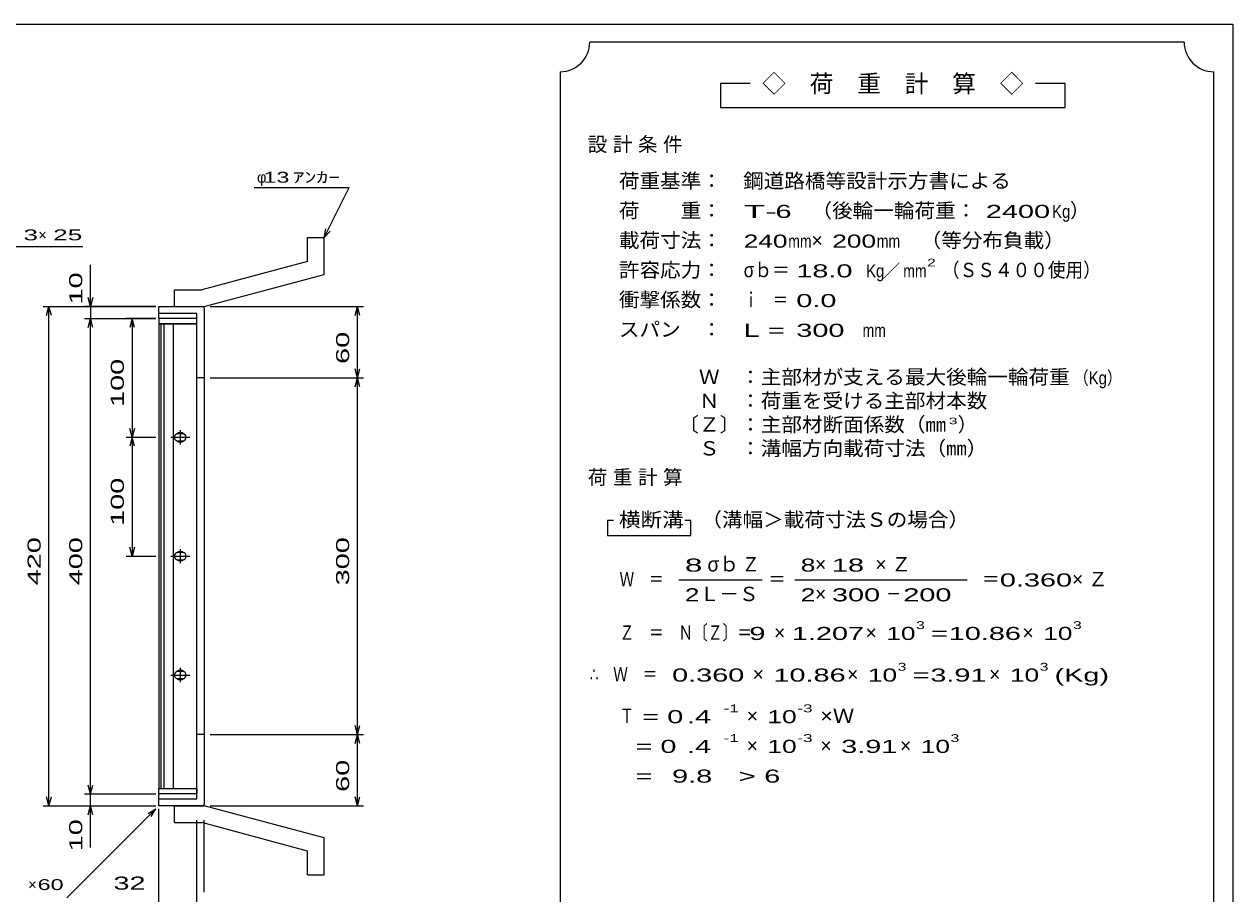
# Model space of a CAD drawing. Units: millimetres, scale not verified. Extents: x -910 to 866, y -641 to 527.
# Drawn here: x -151 to 866, y -205 to 527 of the extents above; entities that cross this region are included whole.
import ezdxf
from ezdxf.enums import TextEntityAlignment as Align

# ---------------------------------------------------------------- set-up
doc = ezdxf.new("R2010")
doc.units = ezdxf.units.MM
doc.header["$LTSCALE"] = 5
for name, color, linetype, lineweight in [('0_2', 150, 'Continuous', 25), ('22', 2, 'Continuous', 25), ('49', 3, 'Continuous', 25)]:
    doc.layers.add(name, color=color, linetype=linetype, lineweight=lineweight)
doc.styles.add('ベクトル', font='')
doc.styles.get('ベクトル').set_extended_font_data('ベクトル')

msp = doc.modelspace()

# ---------------------------------------------------------------- linework, layer by layer
at = {"layer": '0_2'}
for p, q in [((-864.5, 526.75), (865.5, 526.75)), ((865.5, 526.75), (865.5, -573.25))]:
    msp.add_line(p, q, dxfattribs=at)
at = {"layer": '22', "color": 4}
for p, q in [((824.5, 511.75), (324.5, 511.75)), ((299.5, 486.75), (299.5, -288.25)), ((849.5, -288.25), (849.5, 486.75)), ((459.5, 476.75), (434.5, 476.75)), ((434.5, 476.75), (434.5, 456.75)), ((724.5, 476.75), (699.5, 476.75)), ((724.5, 456.75), (724.5, 476.75)), ((434.5, 456.75), (724.5, 456.75)), ((344.5, 109.25), (339.5, 109.25)), ((339.5, 109.25), (339.5, 96.75)), ((409.5, 109.25), (404.5, 109.25)), ((409.5, 96.75), (409.5, 109.25)), ((339.5, 96.75), (409.5, 96.75)), ((399.5, 59.25), (469.5, 59.25)), ((497, 59.25), (642, 59.25))]:
    msp.add_line(p, q, dxfattribs=at)
for centre, start, end in [((299.5, 511.75), 270, 0), ((849.5, 511.75), 180, 270)]:
    msp.add_arc(centre, 25, start, end, dxfattribs=at)
at = {"layer": '49', "color": 4}
for p, q in [((42, 389.25), (122, 389.25)), ((101, 347.25), (122, 389.25)), ((101, 347.25), (102.5, 354.55)), ((101, 347.25), (106, 352.75)), ((-217, 339.75), (-102, 339.75)), ((-95.5, 289.25), (-95.5, 324.25)), ((-95.5, 289.25), (-97.5, 296.75)), ((-93.5, 296.75), (-95.5, 289.25)), ((-135.5, 289.25), (-40.5, 289.25)), ((-132.5, 281.75), (-130.5, 289.25)), ((-128.5, 281.75), (-130.5, 289.25)), ((-130.5, -130.75), (-130.5, 289.25)), ((-40.5, 289.25), (-100.5, 289.25)), ((-95.5, 289.25), (-95.5, 279.25)), ((5, 289.25), (134, 289.25)), ((127, 281.75), (129, 289.25)), ((131, 281.75), (129, 289.25)), ((129, 229.25), (129, 289.25)), ((-100.5, 279.25), (-40.5, 279.25)), ((-97.5, 271.75), (-95.5, 279.25)), ((-93.5, 271.75), (-95.5, 279.25)), ((-95.5, -120.75), (-95.5, 279.25)), ((-40.5, 279.25), (-65.5, 279.25)), ((-60.5, 279.25), (-62.5, 271.75)), ((-58.5, 271.75), (-60.5, 279.25)), ((-60.5, 279.25), (-60.5, 179.25)), ((129, 229.25), (127, 236.75)), ((129, 229.25), (131, 236.75)), ((5, 229.25), (134, 229.25)), ((127, 221.75), (129, 229.25)), ((131, 221.75), (129, 229.25)), ((129, -70.75), (129, 229.25)), ((-60.5, 179.25), (-62.5, 186.75)), ((-58.5, 186.75), (-60.5, 179.25)), ((-65.5, 179.25), (-40.5, 179.25)), ((-60.5, 179.25), (-62.5, 171.75)), ((-58.5, 171.75), (-60.5, 179.25)), ((-60.5, 179.25), (-60.5, 79.25)), ((-60.5, 79.25), (-62.5, 86.75)), ((-58.5, 86.75), (-60.5, 79.25)), ((-65.5, 79.25), (-40.5, 79.25)), ((5, -70.75), (134, -70.75)), ((129, -70.75), (127, -63.25)), ((127, -78.25), (129, -70.75)), ((129, -70.75), (131, -63.25)), ((131, -78.25), (129, -70.75)), ((129, -130.75), (129, -70.75)), ((-100.5, -120.75), (-40.5, -120.75)), ((-95.5, -120.75), (-97.5, -113.25)), ((-95.5, -120.75), (-93.5, -113.25)), ((-95.5, -130.75), (-95.5, -120.75)), ((-135.5, -130.75), (-40.5, -130.75)), ((-130.5, -130.75), (-132.5, -123.25)), ((-130.5, -130.75), (-128.5, -123.25)), ((-100.5, -130.75), (-40.5, -130.75)), ((-97.5, -138.25), (-95.5, -130.75)), ((-93.5, -138.25), (-95.5, -130.75)), ((-95.5, -165.75), (-95.5, -130.75)), ((5, -130.75), (134, -130.75)), ((129, -130.75), (127, -123.25)), ((129, -130.75), (131, -123.25)), ((-115.5, -208.25), (-40.5, -133.25)), ((-47, -137.25), (-40.5, -133.25)), ((-44.5, -139.75), (-40.5, -133.25)), ((-38, -213.25), (-38, -133.25)), ((-38, -248.25), (-38, -133.25)), ((-6, -213.25), (-6, -142.75)), ((0, -203.25), (0, -142.75))]:
    msp.add_line(p, q, dxfattribs=at)
at = {"layer": '49', "color": 6}
for p, q in [((87, 347.25), (101, 347.25)), ((87, 327.25), (87, 347.25)), ((101, 316.25), (101, 347.25)), ((87, 327.25), (-2, 303.25)), ((0, 289.25), (101, 316.25)), ((-25, 303.25), (-2, 303.25)), ((-25, 289.25), (-25, 303.25)), ((-38, 279.25), (-38, 289.25)), ((-38, 289.25), (-1, 289.25)), ((-25, 289.25), (0, 289.25)), ((-1, 289.25), (0, 288.25)), ((0, 288.25), (0, -129.75)), ((-6, 283.25), (-38, 283.25)), ((-6, -124.75), (-6, 283.25)), ((0, 229.25), (-6, 229.25)), ((0, -70.75), (-6, -70.75)), ((-38, -130.75), (-38, -120.75)), ((-38, -124.75), (-6, -124.75)), ((-1, -130.75), (-38, -130.75)), ((-25, -130.75), (0, -130.75)), ((-25, -144.75), (-25, -130.75)), ((0, -129.75), (-1, -130.75)), ((101, -157.75), (0, -130.75)), ((-25, -144.75), (-2, -144.75)), ((87, -168.75), (-2, -144.75)), ((101, -188.75), (101, -157.75)), ((87, -188.75), (87, -168.75)), ((87, -188.75), (101, -188.75))]:
    msp.add_line(p, q, dxfattribs=at)
at = {"layer": '49'}
for p, q in [((-6, 279.25), (-38, 279.25)), ((-38, 279.25), (-38, 274.75)), ((-38, 274.75), (-6, 274.75)), ((-38, 274.75), (-38, -116.25)), ((-6, 274.75), (-38, 274.75)), ((-36.5, 274.75), (-36.5, -116.25)), ((-33.5, -116.25), (-33.5, 274.75)), ((-26, 274.75), (-26, -116.25)), ((-6, 274.75), (-6, 279.25)), ((-6, -116.25), (-6, 274.75)), ((-20, 185.25), (-20, 173.25)), ((-28, 179.25), (-12, 179.25)), ((-18, 182.25), (-22, 182.25)), ((-22, 176.25), (-18, 176.25)), ((-18, 82.25), (-22, 82.25)), ((-20, 85.25), (-20, 73.25)), ((-28, 79.25), (-12, 79.25)), ((-22, 76.25), (-18, 76.25)), ((-18, -17.75), (-22, -17.75)), ((-20, -14.75), (-20, -26.75)), ((-28, -20.75), (-12, -20.75)), ((-22, -23.75), (-18, -23.75)), ((-38, -116.25), (-6, -116.25)), ((-38, -120.75), (-38, -116.25)), ((-38, -116.25), (-6, -116.25)), ((-6, -120.75), (-38, -120.75)), ((-6, -116.25), (-6, -120.75))]:
    msp.add_line(p, q, dxfattribs=at)
for centre, radius, start, end in [((-20, 179.25), 4, 46.6, 133.4), ((-22, 179.25), 3, 90, 270), ((-20, 179.25), 4, 226.6, 313.4), ((-18, 179.25), 3, 270, 90), ((-22, 79.25), 3, 90, 270), ((-20, 79.25), 4, 46.6, 133.4), ((-18, 79.25), 3, 270, 90), ((-20, 79.25), 4, 226.6, 313.4), ((-22, -20.75), 3, 90, 270), ((-20, -20.75), 4, 46.6, 133.4), ((-18, -20.75), 3, 270, 90), ((-20, -20.75), 4, 226.6, 313.4)]:
    msp.add_arc(centre, radius, start, end, dxfattribs=at)

# ---------------------------------------------------------------- texts
at = {"layer": '22', "style": 'ベクトル'}
for s, height, p in [('◇\u3000荷\u3000重\u3000計\u3000算\u3000◇', 14.66, (469.5, 476.75)), ('）', 12.1, (728.5, 370)), ('×', 12.1, (511, 345)), ('／', 11, (570.75, 319.25)), ('）', 12.1, (634, 190)), ('σｂ', 12.1, (423.5, 72.5)), ('×', 12.1, (514, 72.5)), ('Ｌ－Ｓ', 12.1, (417, 47.5)), ('×', 12.1, (514, 47.5)), ('×', 12.1, (479.5, 15)), ('×', 12.1, (556.5, 15)), ('×', 12.1, (688.5, 15)), ('×', 12.1, (461.5, -20)), ('×', 12.1, (541, -20)), ('×', 12.1, (660.5, -20)), ('×', 12.1, (456.5, -55)), ('×', 12.1, (456.5, -80)), ('×', 12.1, (518.5, -80)), ('×', 12.1, (585.5, -80))]:
    msp.add_text(s, height=height, dxfattribs=at).set_placement(p, align=Align.MIDDLE_LEFT)
for s, height, width, p in [('荷重基準：\u3000', 12.1, 1.05, (349, 395)), ('鋼道路橋等設計示方書による', 12.1, 1.05, (453.5, 395)), ('荷\u3000\u3000重：\u3000', 12.1, 1.05, (349, 370)), ('（後輪一輪荷重：', 12.1, 1.05, (511, 370)), ('T-', 11, 2, (454, 369.25)), (' 6 ', 11, 1.65, (474, 369.25)), (' 2400', 11, 1.65, (651, 369.25)), ('Kg', 11, 0.85, (713.5, 369.25)), ('載荷寸法：\u3000', 12.1, 1.05, (349, 345)), ('240', 11, 1.5, (454, 344.25)), ('mm', 11, 0.8, (491.5, 344.25)), ('200', 11, 1.5, (528.5, 344.25)), ('mm', 11, 0.8, (566, 344.25)), ('\u3000（等分布負載）', 12.1, 1.05, (585.5, 345)), ('許容応力：\u3000', 12.1, 1.05, (349, 320)), ('σｂ＝', 12.1, 0.9, (454, 320)), ('2', 6.598, 1.5, (608.25, 326.25)), ('（ＳＳ４００使用）', 12.1, 0.9, (620.75, 320)), (' 18.0', 11, 1.65, (491.5, 319.25)), ('Kg', 11, 0.85, (557, 319.25)), ('mm', 11, 0.8, (588.25, 319.25)), ('衝撃係数：\u3000', 12.1, 1.05, (349, 295)), ('ｉ\u3000＝', 12.1, 0.75, (454, 295)), (' 0.0', 11, 1.65, (491.5, 294.25)), ('スパン\u3000：\u3000', 12.1, 1.05, (349, 270)), ('L =', 11, 1.65, (454, 269.25)), (' 300 ', 11, 1.65, (491.5, 269.25)), ('mm', 11, 0.8, (554, 269.25)), ('\u3000Ｗ\u3000：主部材が支える最大後輪一輪荷重', 12.1, 1.05, (399, 230)), ('（Kg）', 11, 0.85, (731.5, 229.25)), ('\u3000Ｎ\u3000：荷重を受ける主部材本数', 12.1, 1.05, (399, 210)), ('〔Ｚ〕：主部材断面係数（㎜', 12.1, 1.05, (399, 190)), ('3', 5.499, 1.8, (626.5, 193)), ('\u3000Ｓ\u3000：溝幅方向載荷寸法（㎜）', 12.1, 1.05, (399, 170)), ('横断溝', 12.1, 1.1, (349, 110)), ('\u3000（溝幅＞載荷寸法Ｓの場合）', 12.1, 1.05, (401, 110)), ('8', 11, 1.8, (404.5, 71.75)), ('Ｚ', 12.1, 0.9, (452.5, 72.5)), ('8', 11, 1.5, (502, 71.75)), (' 18 ', 11, 1.65, (521.5, 71.75)), ('Ｗ\u3000＝', 12.1, 0.75, (349.5, 60)), ('＝', 12.1, 0.9, (474.5, 60)), ('＝', 12.1, 0.9, (654.5, 60)), ('0.360', 11, 1.65, (669.5, 59.25)), ('2', 11, 1.5, (404.5, 46.75)), ('2', 11, 1.5, (502, 46.75)), (' 300 ', 11, 1.65, (521.5, 46.75)), (' 200 ', 11, 1.65, (581.5, 46.75)), ('－', 12.1, 0.75, (574, 47.5)), ('Ｚ\u3000＝\u3000Ｎ〔Ｚ〕＝', 12.1, 0.75, (349.5, 15)), ('3', 6.598, 1.5, (599, 21.25)), ('3', 6.598, 1.5, (731, 21.25)), (' 9 ', 11, 1.65, (452, 14.25)), ('1.207', 11, 1.65, (494.5, 14.25)), ('10', 11, 1.5, (574, 14.25)), ('=', 11, 1.7, (611.5, 14.25)), ('10.86', 11, 1.65, (626.5, 14.25)), ('10', 11, 1.5, (706, 14.25)), ('∴\u3000Ｗ\u3000＝', 12.1, 0.75, (324.5, -20)), (' 0.360', 11, 1.65, (387, -20.75)), ('10.86', 11, 1.65, (479, -20.75)), ('10', 11, 1.5, (558.5, -20.75)), ('3', 6.598, 1.5, (583.5, -13.75)), ('=', 11, 1.7, (596, -20.75)), ('3.91', 11, 1.65, (611, -20.75)), ('10', 11, 1.5, (678, -20.75)), ('3', 6.598, 1.5, (703, -13.75)), ('(Kg)', 11, 1.65, (715.5, -20.75)), ('Ｔ', 12.1, 0.75, (349.5, -55)), (' = 0', 11, 1.65, (362, -55.75)), (' .4 ', 11, 1.65, (399.5, -55.75)), ('-1', 6.598, 1.65, (437, -48.75)), ('10', 11, 1.5, (474, -55.75)), ('-3', 6.598, 1.65, (499, -48.75)), ('×Ｗ', 12.1, 1.1, (518.5, -55)), ('-1', 6.598, 1.65, (437, -73.75)), ('-3', 6.598, 1.65, (499, -73.75)), ('3', 6.598, 1.5, (628, -73.75)), ('  = 0', 11, 1.65, (349.5, -80.75)), (' .4 ', 11, 1.65, (399.5, -80.75)), ('10', 11, 1.5, (474, -80.75)), ('3.91', 11, 1.65, (536, -80.75)), ('10', 11, 1.5, (603, -80.75)), (' 9.8', 11, 1.65, (387, -105.75)), (' 6 ', 11, 1.65, (464.5, -105.75)), ('  =', 11, 1.65, (349.5, -105.75)), ('>', 11, 1.7, (449.5, -105.75))]:
    msp.add_text(s, height=height, dxfattribs=dict(at, width=width)).set_placement(p, align=Align.MIDDLE_LEFT)
at = {"layer": '22', "char_height": 12.1, "attachment_point": 4, "style": 'ベクトル'}
for s, insert in [('\\T1.28;設計条件', (322.75, 425)), ('\\T1.28;荷重計算', (322.75, 145)), ('\\T1.42;×Ｚ', (564.75, 72.5)), ('\\T1.42;×Ｚ', (730.25, 60))]:
    msp.add_mtext(s, dxfattribs=dict(at, insert=insert))
at = {"layer": '49', "color": 2, "style": 'ベクトル'}
for s, p in [('φ', (44.5, 398)), ('×', (-139.5, 349.5)), ('×', (-148, -197))]:
    msp.add_text(s, height=9.164, dxfattribs=at).set_placement(p, align=Align.MIDDLE_LEFT)
for s, height, width, p in [(' 13 ', 9.164, 1.6, (44.5, 398)), ('ｱﾝｶｰ', 9.164, 1.6, (74.5, 398)), ('3', 9.164, 1.8, (-152, 349.5)), ('25', 9.164, 1.8, (-127, 349.5)), (' 60 ', 9.164, 1.6, (-145.5, -197)), (' 32 ', 11, 1.65, (-83, -195.75))]:
    msp.add_text(s, height=height, dxfattribs=dict(at, width=width)).set_placement(p, align=Align.MIDDLE_LEFT)
at = {"layer": '49', "color": 2, "style": 'ベクトル', "width": 1.65}
for s, p in [(' 10 ', (-108, 284.25)), (' 60 ', (116.5, 234.25)), (' 100 ', (-73, 198)), (' 100 ', (-73, 98)), (' 420 ', (-143, 48)), (' 400 ', (-108, 48)), (' 300 ', (116.5, 48)), (' 60 ', (116.5, -125.75)), (' 10 ', (-108, -175.75))]:
    msp.add_text(s, height=11, rotation=90, dxfattribs=at).set_placement(p, align=Align.MIDDLE_LEFT)

doc.saveas('drawing.dxf')
